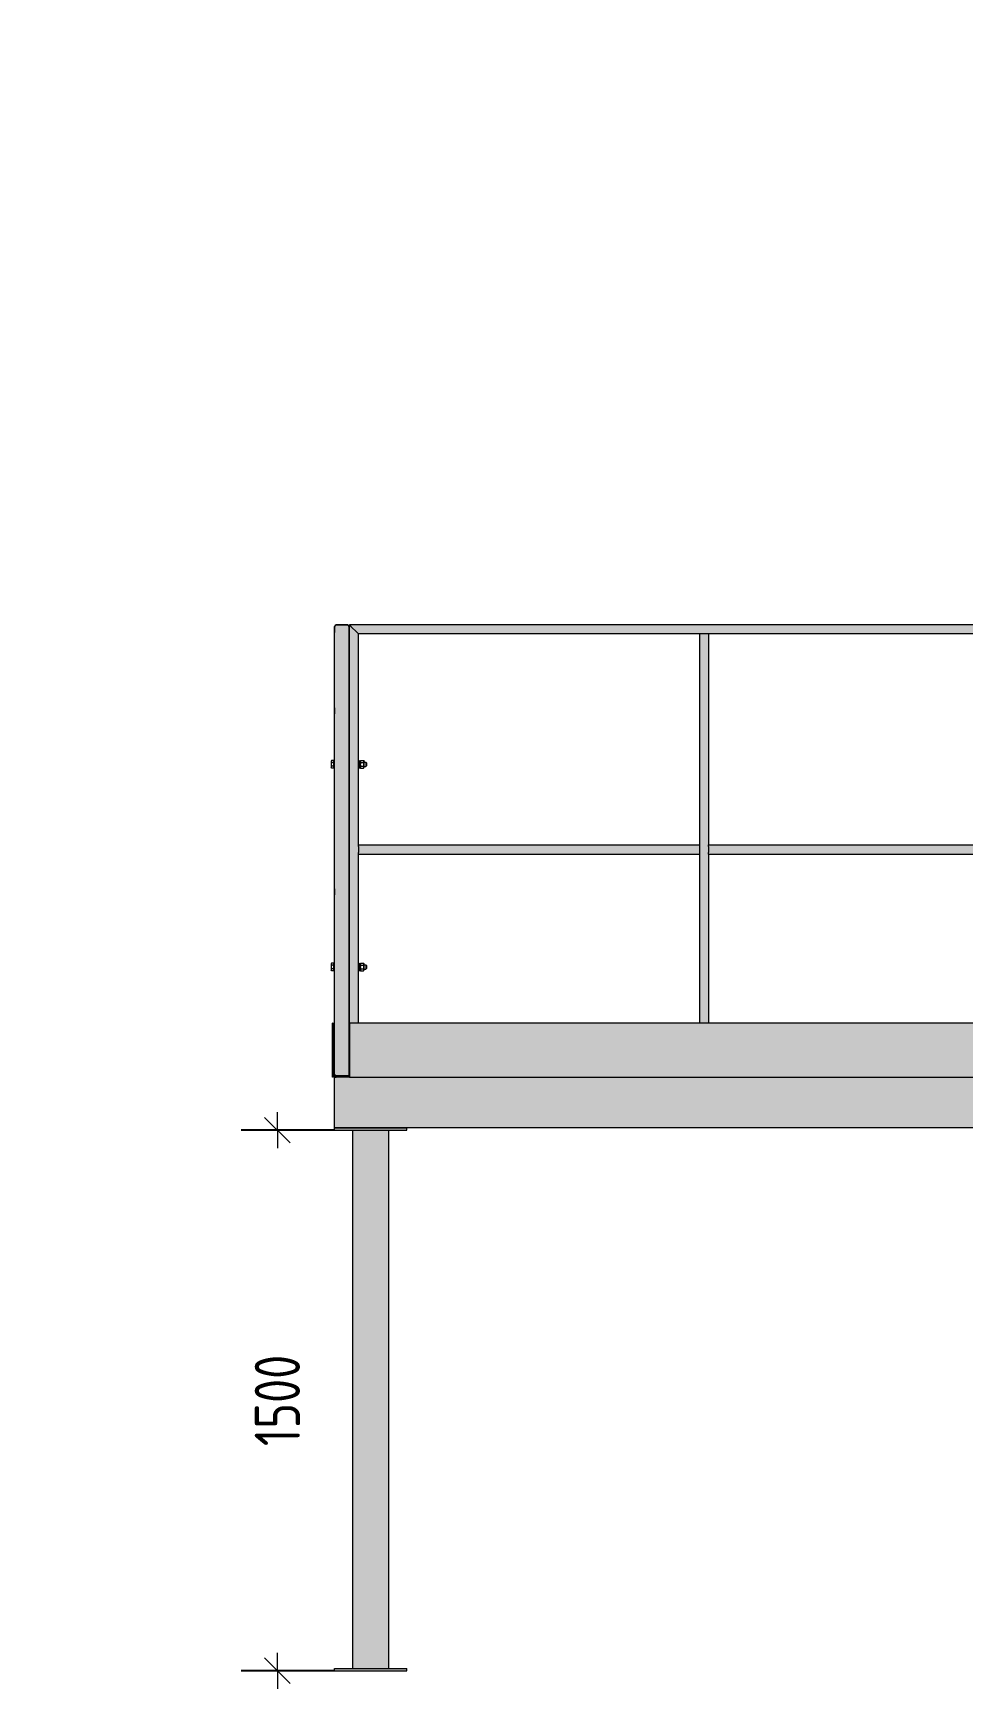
# Model space of a CAD drawing. Header units: millimetres. Extents: x 0 to 1680, y 0 to 594.
# Drawn here: x 1394.9 to 1446.3, y 271.7 to 363.2 of the extents above; entities that cross this region are included whole.
import ezdxf

# ---------------------------------------------------------------- set-up
doc = ezdxf.new("R2010")
doc.units = ezdxf.units.MM
doc.linetypes.add('K5LT32803', pattern=[0])
doc.linetypes.add('K5LT_THIN', pattern=[0])
doc.layers.add('Системный слой', color=7, linetype='Continuous')
doc.styles.add('KDIMTEXTSTYLE', font='GOST_AU.SHX', dxfattribs={"width": 0.96, "oblique": 15, "height": 5})
doc.dimstyles.new('KDIMSTYLE (0.02)', dxfattribs={"dimtxt": 5, "dimasz": 1, "dimexe": 2, "dimexo": 0, "dimgap": 1, "dimtad": 1, "dimlfac": 50, "dimtxsty": 'KDIMTEXTSTYLE', "dimsah": 1, "dimcen": 0, "dimdle": 1, "dimadec": 0, "dimazin": 0, "dimtfac": 0.667, "dimtmove": 0, "dimatfit": 3, "dimfxl": 0, "dimtvp": 1, "dimtolj": 1, "dimtzin": 0, "dimarcsym": 0})

# ---------------------------------------------------------------- blocks, each defined once
blk = doc.blocks.new('U848')
at = {"layer": 'Системный слой', "true_color": 0xa0a0a0}
h = blk.add_hatch(color=253, dxfattribs=at)
h.paths.add_polyline_path([(1451.591, 272.67), (1451.591, 272.79), (1447.591, 272.79), (1447.591, 272.67)])
h.paths.add_polyline_path([(1450.591, 272.79), (1450.591, 302.55), (1448.591, 302.55), (1448.591, 272.79)])
h.paths.add_polyline_path([(1415.591, 272.67), (1415.591, 272.79), (1411.591, 272.79), (1411.591, 272.67)])
h.paths.add_polyline_path([(1412.591, 272.79), (1414.591, 272.79), (1414.591, 302.55), (1412.591, 302.55)])
h.paths.add_polyline_path([(1414.591, 302.55), (1415.591, 302.55), (1415.591, 302.67), (1411.591, 302.67), (1411.591, 302.55)])
h.paths.add_polyline_path([(1415.591, 302.67), (1451.591, 302.67), (1451.591, 305.47), (1412.411, 305.47), (1411.591, 305.47), (1411.591, 302.67)])
h.paths.add_polyline_path([(1450.591, 302.55), (1451.591, 302.55), (1451.591, 302.67), (1447.591, 302.67), (1447.591, 302.55)])
h.paths.add_polyline_path([(1453.016, 300.204), (1452.216, 301.004), (1451.696, 301.004), (1451.696, 300.958), (1451.696, 300.924), (1450.896, 300.924), (1450.896, 300.204)])
h.paths.add_polyline_path([(1451.696, 300.924), (1451.696, 300.958), (1451.681, 300.993), (1451.65, 301.004), (1451.116, 301.004), (1451.051, 301.02), (1451.001, 301.064), (1450.977, 301.126), (1450.976, 301.144), (1450.976, 302.138), (1450.961, 302.173), (1450.93, 302.184), (1450.896, 302.184), (1450.896, 300.924)])
h.paths.add_polyline_path([(1451.979, 301.071), (1452.064, 301.156), (1451.746, 301.475), (1451.742, 301.479), (1451.711, 301.51), (1451.711, 301.68), (1451.711, 305.47), (1451.591, 305.47), (1451.591, 302.67), (1451.591, 302.55), (1451.591, 301.56), (1451.606, 301.474), (1451.652, 301.399), (1451.661, 301.39)])
h.paths.add_polyline_path([(1452.216, 301.004), (1480.471, 272.75), (1480.64, 272.75), (1451.711, 301.68), (1451.711, 301.56), (1451.726, 301.5), (1451.742, 301.479)])
h.paths.add_polyline_path([(1451.711, 301.68), (1480.64, 272.75), (1484.261, 272.75), (1481.296, 275.715), (1481.268, 275.687), (1481.262, 275.692), (1481.227, 275.657), (1481.205, 275.678), (1481.213, 275.651), (1481.214, 275.632), (1481.099, 275.517), (1481.08, 275.518), (1481.053, 275.525), (1481.008, 275.57), (1480.988, 275.57), (1480.886, 275.672), (1480.868, 275.69), (1480.868, 275.71), (1480.824, 275.754), (1480.816, 275.782), (1480.815, 275.801), (1480.93, 275.916), (1480.949, 275.914), (1480.976, 275.907), (1480.955, 275.928), (1480.99, 275.964), (1480.985, 275.969), (1481.013, 275.998), (1479.528, 277.483), (1479.5, 277.454), (1479.494, 277.46), (1479.459, 277.425), (1479.438, 277.446), (1479.445, 277.419), (1479.446, 277.4), (1479.331, 277.284), (1479.312, 277.286), (1479.285, 277.293), (1479.24, 277.338), (1479.221, 277.338), (1479.118, 277.44), (1479.1, 277.458), (1479.1, 277.478), (1479.056, 277.522), (1479.048, 277.549), (1479.047, 277.568), (1479.162, 277.684), (1479.181, 277.682), (1479.208, 277.675), (1479.187, 277.696), (1479.223, 277.731), (1479.217, 277.737), (1479.245, 277.765), (1467.097, 289.914), (1467.069, 289.885), (1467.063, 289.891), (1467.028, 289.856), (1467.007, 289.877), (1467.014, 289.85), (1467.015, 289.831), (1466.9, 289.715), (1466.881, 289.717), (1466.854, 289.724), (1466.809, 289.769), (1466.79, 289.769), (1466.687, 289.871), (1466.669, 289.889), (1466.669, 289.909), (1466.625, 289.953), (1466.618, 289.98), (1466.616, 289.999), (1466.731, 290.115), (1466.75, 290.113), (1466.778, 290.106), (1466.756, 290.127), (1466.792, 290.162), (1466.786, 290.168), (1466.814, 290.196), (1465.329, 291.681), (1465.301, 291.653), (1465.295, 291.659), (1465.26, 291.623), (1465.239, 291.645), (1465.246, 291.617), (1465.248, 291.598), (1465.132, 291.483), (1465.113, 291.484), (1465.086, 291.492), (1465.042, 291.536), (1465.022, 291.536), (1464.919, 291.639), (1464.902, 291.657), (1464.902, 291.676), (1464.857, 291.721), (1464.85, 291.748), (1464.848, 291.767), (1464.964, 291.882), (1464.983, 291.881), (1465.01, 291.874), (1464.989, 291.895), (1465.024, 291.93), (1465.018, 291.936), (1465.047, 291.964), (1452.898, 304.112), (1452.87, 304.084), (1452.865, 304.09), (1452.829, 304.054), (1452.808, 304.075), (1452.815, 304.048), (1452.817, 304.029), (1452.701, 303.914), (1452.682, 303.915), (1452.655, 303.923), (1452.611, 303.967), (1452.591, 303.967), (1452.488, 304.07), (1452.471, 304.087), (1452.471, 304.107), (1452.426, 304.152), (1452.419, 304.179), (1452.417, 304.198), (1452.533, 304.313), (1452.552, 304.312), (1452.579, 304.305), (1452.558, 304.326), (1452.593, 304.361), (1452.587, 304.367), (1452.616, 304.395), (1451.711, 305.3)])
h.paths.add_polyline_path([(1452.898, 304.112), (1484.261, 272.75), (1484.431, 272.75), (1480.688, 276.492), (1451.725, 305.455), (1451.711, 305.47), (1451.711, 305.3)])
h.paths.add_polyline_path([(1480.688, 276.492), (1480.688, 279.49), (1451.725, 308.454), (1451.725, 305.455)])
h.paths.add_polyline_path([(1451.671, 305.63), (1451.671, 305.47), (1451.711, 305.47), (1451.711, 308.47), (1451.671, 308.47), (1451.671, 307.25)])
h.paths.add_polyline_path([(1451.591, 305.491), (1451.643, 305.54), (1451.669, 305.606), (1451.671, 305.63), (1451.671, 307.25), (1451.591, 307.25)])
h.paths.add_polyline_path([(1451.591, 305.47), (1451.591, 308.47), (1412.411, 308.47), (1412.411, 305.47)])
h.paths.add_polyline_path([(1451.591, 322.65), (1451.591, 330.47), (1451.511, 330.39), (1451.171, 330.05), (1451.091, 329.97), (1451.091, 322.77), (1451.091, 322.57), (1451.091, 318.31), (1451.091, 318.23), (1451.091, 317.89), (1451.091, 317.81), (1451.091, 308.47), (1451.591, 308.47)])
h.paths.add_polyline_path([(1450.791, 308.47), (1451.091, 308.47), (1451.091, 317.81), (1450.791, 317.81)])
h.paths.add_polyline_path([(1451.091, 322.57), (1451.051, 322.57), (1451.051, 322.578), (1451.001, 322.578), (1451.001, 322.608), (1450.974, 322.562), (1450.811, 322.562), (1450.791, 322.597), (1450.791, 322.57), (1450.791, 318.31), (1451.091, 318.31)])
h.paths.add_polyline_path([(1451.091, 329.97), (1450.791, 329.97), (1450.791, 322.942), (1450.811, 322.978), (1450.974, 322.978), (1451.001, 322.932), (1451.001, 322.962), (1451.051, 322.962), (1451.051, 322.97), (1451.091, 322.97)])
h.paths.add_polyline_path([(1431.751, 308.47), (1432.251, 308.47), (1432.251, 317.81), (1432.251, 317.89), (1432.251, 318.23), (1432.251, 318.31), (1432.251, 329.97), (1431.751, 329.97), (1431.751, 318.31), (1431.751, 318.23), (1431.751, 317.89), (1431.751, 317.81)])
h.paths.add_polyline_path([(1411.591, 305.63), (1411.606, 305.582), (1411.647, 305.553), (1411.671, 305.55), (1412.311, 305.55), (1412.391, 305.55), (1412.391, 315.55), (1412.391, 315.89), (1412.391, 325.234), (1412.391, 325.55), (1412.391, 325.89), (1412.391, 330.39), (1412.375, 330.437), (1412.334, 330.466), (1412.311, 330.47), (1411.671, 330.47), (1411.623, 330.454), (1411.594, 330.414), (1411.591, 330.39), (1411.591, 330.05), (1411.591, 325.89), (1411.591, 325.55), (1411.591, 324.859), (1411.591, 322.853), (1411.591, 322.77), (1411.591, 322.57), (1411.591, 315.89), (1411.591, 315.55), (1411.591, 311.653), (1411.591, 311.57), (1411.591, 311.37), (1411.591, 307.25)])
h.paths.add_polyline_path([(1411.671, 305.47), (1412.391, 305.47), (1412.391, 305.55), (1412.311, 305.55), (1411.671, 305.55), (1411.623, 305.565), (1411.594, 305.606), (1411.591, 305.63), (1411.591, 307.25), (1411.511, 307.25), (1411.511, 305.63), (1411.526, 305.561), (1411.571, 305.505), (1411.635, 305.474)])
h.paths.add_polyline_path([(1411.511, 305.63), (1411.511, 307.25), (1411.511, 308.47), (1411.471, 308.47), (1411.471, 305.47), (1411.511, 305.47)])
h.paths.add_polyline_path([(1412.911, 329.97), (1412.831, 330.05), (1412.491, 330.39), (1412.411, 330.47), (1412.411, 308.47), (1412.911, 308.47), (1412.911, 311.37), (1412.911, 311.77), (1412.911, 317.81), (1412.911, 317.89), (1412.911, 318.23), (1412.911, 318.31), (1412.911, 322.57), (1412.911, 322.97)])
h.paths.add_polyline_path([(1481.896, 275.824), (1481.796, 275.924), (1481.563, 275.924), (1481.593, 275.813), (1481.602, 275.793), (1481.602, 275.793), (1481.602, 275.792), (1481.603, 275.79), (1481.605, 275.786), (1481.608, 275.779), (1481.61, 275.773), (1481.61, 275.773), (1481.611, 275.772), (1481.611, 275.77), (1481.613, 275.767), (1481.616, 275.76), (1481.619, 275.754), (1481.619, 275.753), (1481.619, 275.753), (1481.62, 275.751), (1481.621, 275.747), (1481.624, 275.741), (1481.627, 275.734), (1481.627, 275.734), (1481.628, 275.733), (1481.629, 275.731), (1481.63, 275.728), (1481.633, 275.721), (1481.636, 275.715), (1481.636, 275.715), (1481.637, 275.714), (1481.638, 275.712), (1481.639, 275.709), (1481.642, 275.703), (1481.645, 275.696), (1481.646, 275.696), (1481.646, 275.695), (1481.647, 275.693), (1481.648, 275.69), (1481.652, 275.684), (1481.655, 275.678), (1481.618, 275.641), (1481.579, 275.602), (1481.896, 275.284)])
h.paths.add_polyline_path([(1481.976, 276.004), (1481.553, 276.004), (1481.556, 275.994), (1481.557, 275.975), (1481.551, 275.969), (1481.563, 275.924), (1481.796, 275.924), (1481.85, 275.909), (1481.887, 275.867), (1481.896, 275.824), (1481.896, 275.284), (1481.976, 275.204)])
h.paths.add_polyline_path([(1481.579, 275.602), (1481.618, 275.641), (1481.613, 275.664), (1481.613, 275.665), (1481.612, 275.666), (1481.612, 275.668), (1481.611, 275.672), (1481.61, 275.679), (1481.608, 275.688), (1481.608, 275.688), (1481.608, 275.689), (1481.608, 275.691), (1481.607, 275.696), (1481.606, 275.704), (1481.605, 275.712), (1481.605, 275.713), (1481.604, 275.714), (1481.604, 275.716), (1481.604, 275.72), (1481.603, 275.729), (1481.601, 275.737), (1481.601, 275.738), (1481.601, 275.739), (1481.601, 275.741), (1481.6, 275.745), (1481.599, 275.754), (1481.599, 275.762), (1481.598, 275.763), (1481.598, 275.764), (1481.598, 275.766), (1481.598, 275.771), (1481.597, 275.779), (1481.596, 275.788), (1481.596, 275.789), (1481.596, 275.79), (1481.595, 275.792), (1481.595, 275.796), (1481.594, 275.805), (1481.593, 275.813), (1480.744, 278.953), (1480.688, 278.953), (1480.688, 276.492)])
h.paths.add_polyline_path([(1478.016, 275.204), (1477.216, 276.004), (1476.696, 276.004), (1476.696, 275.958), (1476.696, 275.924), (1475.896, 275.924), (1475.896, 275.204)])
h.paths.add_polyline_path([(1476.696, 275.924), (1476.696, 275.958), (1476.681, 275.993), (1476.65, 276.004), (1476.116, 276.004), (1476.051, 276.02), (1476.001, 276.064), (1475.977, 276.126), (1475.976, 276.144), (1475.976, 277.138), (1475.961, 277.173), (1475.93, 277.184), (1475.896, 277.184), (1475.896, 275.924)])
h.paths.add_polyline_path([(1470.896, 280.924), (1470.896, 280.204), (1473.016, 280.204), (1472.216, 281.004), (1471.696, 281.004), (1471.696, 280.958), (1471.696, 280.924)])
h.paths.add_polyline_path([(1470.976, 281.144), (1470.976, 282.138), (1470.961, 282.173), (1470.93, 282.184), (1470.896, 282.184), (1470.896, 280.924), (1471.696, 280.924), (1471.696, 280.958), (1471.681, 280.993), (1471.65, 281.004), (1471.116, 281.004), (1471.051, 281.02), (1471.001, 281.064), (1470.977, 281.126)])
h.paths.add_polyline_path([(1468.016, 285.204), (1467.216, 286.004), (1466.696, 286.004), (1466.696, 285.958), (1466.696, 285.924), (1465.896, 285.924), (1465.896, 285.204)])
h.paths.add_polyline_path([(1466.696, 285.924), (1466.696, 285.958), (1466.681, 285.993), (1466.65, 286.004), (1466.116, 286.004), (1466.051, 286.02), (1466.001, 286.064), (1465.977, 286.126), (1465.976, 286.144), (1465.976, 287.138), (1465.961, 287.173), (1465.93, 287.184), (1465.896, 287.184), (1465.896, 285.924)])
h.paths.add_polyline_path([(1463.016, 290.204), (1462.216, 291.004), (1461.696, 291.004), (1461.696, 290.958), (1461.696, 290.924), (1460.896, 290.924), (1460.896, 290.204)])
h.paths.add_polyline_path([(1460.976, 291.144), (1460.976, 292.138), (1460.961, 292.173), (1460.93, 292.184), (1460.896, 292.184), (1460.896, 290.924), (1461.696, 290.924), (1461.696, 290.958), (1461.681, 290.993), (1461.65, 291.004), (1461.116, 291.004), (1461.051, 291.02), (1461.001, 291.064), (1460.977, 291.126)])
h.paths.add_polyline_path([(1458.016, 295.204), (1457.216, 296.004), (1456.696, 296.004), (1456.696, 295.958), (1456.696, 295.924), (1455.896, 295.924), (1455.896, 295.204)])
h.paths.add_polyline_path([(1455.976, 296.144), (1455.976, 297.138), (1455.961, 297.173), (1455.93, 297.184), (1455.896, 297.184), (1455.896, 295.924), (1456.696, 295.924), (1456.696, 295.958), (1456.681, 295.993), (1456.65, 296.004), (1456.116, 296.004), (1456.051, 296.02), (1456.001, 296.064), (1455.977, 296.126)])
h.paths.add_polyline_path([(1466.48, 315.014), (1466.42, 315.074), (1466.04, 315.454), (1465.98, 315.514), (1465.98, 304.766), (1465.98, 304.681), (1465.98, 304.144), (1465.98, 304.059), (1465.98, 294.199), (1466.48, 293.699)])
h.paths.add_polyline_path([(1480.244, 279.934), (1480.688, 279.49), (1480.688, 278.953), (1480.744, 278.953), (1480.744, 300.749), (1480.684, 300.809), (1480.304, 301.189), (1480.244, 301.249), (1480.244, 290.501), (1480.244, 290.416), (1480.244, 289.879), (1480.244, 289.794)])
h.paths.add_polyline_path([(1452.225, 317.813), (1452.219, 317.819), (1452.219, 317.904), (1452.219, 318.441), (1452.219, 318.526), (1452.225, 318.521), (1452.225, 322.57), (1452.225, 322.97), (1452.225, 329.269), (1452.165, 329.329), (1451.785, 329.709), (1451.725, 329.769), (1451.725, 329.756), (1451.725, 308.454), (1452.225, 307.954)])
h = blk.add_hatch(color=253, dxfattribs=at)
h.paths.add_polyline_path([(1432.251, 318.31), (1432.251, 318.23), (1432.251, 317.89), (1432.251, 317.81), (1451.091, 317.81), (1451.091, 317.89), (1451.091, 318.23), (1451.091, 318.31)])
h.paths.add_polyline_path([(1412.911, 318.31), (1412.911, 318.23), (1412.911, 317.89), (1412.911, 317.81), (1431.751, 317.81), (1431.751, 317.89), (1431.751, 318.23), (1431.751, 318.31)])
h.paths.add_polyline_path([(1412.411, 330.47), (1412.491, 330.39), (1412.831, 330.05), (1412.911, 329.97), (1429.354, 329.97), (1451.091, 329.97), (1451.171, 330.05), (1451.511, 330.39), (1451.591, 330.47), (1429.3, 330.47)])
h.paths.add_polyline_path([(1451.745, 330.456), (1451.745, 330.385), (1451.745, 330.376), (1451.745, 330.371), (1451.745, 329.836), (1451.745, 329.833), (1451.745, 329.749), (1451.785, 329.709), (1452.165, 329.329), (1452.225, 329.269), (1465.98, 315.514), (1466.04, 315.454), (1466.42, 315.074), (1466.48, 315.014), (1466.484, 315.009), (1480.244, 301.249), (1480.304, 301.189), (1480.684, 300.809), (1480.744, 300.749), (1481.522, 299.972), (1481.522, 299.971), (1481.572, 300.006), (1481.888, 300.227), (1481.938, 300.262)])
h.paths.add_polyline_path([(1465.98, 304.059), (1465.98, 304.144), (1465.98, 304.681), (1465.98, 304.766), (1452.219, 318.526), (1452.219, 318.441), (1452.219, 317.904), (1452.219, 317.819)])
h.paths.add_polyline_path([(1480.244, 289.794), (1480.244, 289.879), (1480.244, 290.416), (1480.244, 290.501), (1466.484, 304.261), (1466.484, 304.177), (1466.484, 303.639), (1466.484, 303.554)])
h.paths.add_polyline_path([(1481.884, 298.175), (1481.884, 298.174), (1481.944, 298.173), (1481.964, 298.173), (1482.304, 298.167), (1482.324, 298.167), (1482.384, 298.165), (1482.403, 299.265), (1482.343, 299.252), (1481.962, 299.171), (1481.901, 299.159)])
h.paths.add_polyline_path([(1482.343, 299.252), (1482.403, 299.265), (1481.938, 300.262), (1481.888, 300.227), (1481.572, 300.006), (1481.522, 299.971), (1481.901, 299.159), (1481.962, 299.171)])
at = {"layer": 'Системный слой', "color": 7, "linetype": 'K5LT32803', "lineweight": 18}
for p, q in [((1411.591, 330.39), (1411.591, 330.05)), ((1411.591, 324.859), (1411.591, 330.39)), ((1412.311, 330.47), (1411.671, 330.47)), ((1411.671, 330.47), (1412.311, 330.47)), ((1412.391, 330.05), (1412.391, 330.39)), ((1412.391, 325.234), (1412.391, 330.39)), ((1412.411, 330.47), (1412.491, 330.39)), ((1429.3, 330.47), (1412.411, 330.47)), ((1412.411, 330.47), (1412.491, 330.39)), ((1412.411, 308.47), (1412.411, 330.47)), ((1412.491, 330.39), (1412.831, 330.05)), ((1412.831, 330.05), (1412.491, 330.39)), ((1451.591, 330.47), (1429.3, 330.47)), ((1412.831, 330.05), (1412.911, 329.97)), ((1412.831, 330.05), (1412.911, 329.97)), ((1412.911, 318.31), (1412.911, 329.97)), ((1429.354, 329.97), (1412.911, 329.97)), ((1451.091, 329.97), (1429.354, 329.97)), ((1431.751, 329.97), (1431.751, 318.31)), ((1432.251, 329.97), (1432.251, 318.31)), ((1411.591, 325.89), (1411.591, 325.55)), ((1412.391, 325.55), (1412.391, 325.89)), ((1411.591, 322.853), (1411.591, 324.859)), ((1412.391, 305.55), (1412.391, 325.234)), ((1411.422, 322.978), (1411.401, 322.941)), ((1411.401, 322.941), (1411.401, 322.599)), ((1411.422, 322.562), (1411.401, 322.599)), ((1411.551, 322.978), (1411.422, 322.978)), ((1411.551, 322.874), (1411.422, 322.874)), ((1411.551, 322.666), (1411.422, 322.666)), ((1411.551, 322.562), (1411.422, 322.562)), ((1411.551, 322.969), (1411.551, 322.978)), ((1411.591, 322.97), (1411.551, 322.97)), ((1411.551, 322.882), (1411.551, 322.969)), ((1411.551, 322.874), (1411.551, 322.882)), ((1411.551, 322.857), (1411.551, 322.874)), ((1411.551, 322.77), (1411.551, 322.857)), ((1411.551, 322.683), (1411.551, 322.77)), ((1411.551, 322.666), (1411.551, 322.683)), ((1411.551, 322.658), (1411.551, 322.666)), ((1411.551, 322.57), (1411.551, 322.658)), ((1411.591, 322.57), (1411.551, 322.57)), ((1411.551, 322.562), (1411.551, 322.57)), ((1411.591, 322.77), (1411.591, 322.97)), ((1411.591, 322.57), (1411.591, 322.77)), ((1411.591, 311.653), (1411.591, 322.687)), ((1412.391, 322.89), (1412.411, 322.89)), ((1412.391, 322.65), (1412.411, 322.65)), ((1412.911, 322.97), (1412.911, 322.57)), ((1412.911, 322.97), (1412.951, 322.97)), ((1412.911, 322.57), (1412.951, 322.57)), ((1412.951, 322.97), (1412.951, 322.57)), ((1412.951, 322.962), (1413.001, 322.962)), ((1412.951, 322.578), (1413.001, 322.578)), ((1413.001, 322.932), (1413.027, 322.978)), ((1413.001, 322.962), (1413.001, 322.578)), ((1413.001, 322.608), (1413.027, 322.562)), ((1413.027, 322.978), (1413.19, 322.978)), ((1413.027, 322.874), (1413.19, 322.874)), ((1413.027, 322.666), (1413.19, 322.666)), ((1413.027, 322.562), (1413.19, 322.562)), ((1413.19, 322.978), (1413.217, 322.932)), ((1413.19, 322.562), (1413.217, 322.608)), ((1413.217, 322.608), (1413.217, 322.932)), ((1413.217, 322.89), (1413.316, 322.89)), ((1413.217, 322.65), (1413.316, 322.65)), ((1413.316, 322.89), (1413.351, 322.855)), ((1413.316, 322.89), (1413.316, 322.65)), ((1413.316, 322.65), (1413.351, 322.685)), ((1413.351, 322.855), (1413.351, 322.685)), ((1412.911, 318.23), (1412.911, 318.31)), ((1412.911, 318.31), (1431.751, 318.31)), ((1412.911, 318.23), (1412.911, 317.89)), ((1412.911, 317.81), (1412.911, 317.89)), ((1412.911, 317.81), (1431.751, 317.81)), ((1412.911, 308.47), (1412.911, 317.81)), ((1431.751, 318.31), (1431.751, 318.23)), ((1431.751, 318.23), (1431.751, 317.89)), ((1431.751, 317.89), (1431.751, 317.81)), ((1431.751, 317.81), (1431.751, 308.47)), ((1432.251, 318.23), (1432.251, 318.31)), ((1432.251, 318.31), (1451.091, 318.31)), ((1432.251, 318.23), (1432.251, 317.89)), ((1432.251, 317.81), (1432.251, 317.89)), ((1432.251, 317.81), (1451.091, 317.81)), ((1432.251, 317.81), (1432.251, 308.47)), ((1411.591, 315.89), (1411.591, 315.55)), ((1412.391, 315.55), (1412.391, 315.89)), ((1411.422, 311.778), (1411.401, 311.741)), ((1411.401, 311.741), (1411.401, 311.399)), ((1411.422, 311.362), (1411.401, 311.399)), ((1411.551, 311.778), (1411.422, 311.778)), ((1411.551, 311.674), (1411.422, 311.674)), ((1411.551, 311.466), (1411.422, 311.466)), ((1411.551, 311.362), (1411.422, 311.362)), ((1411.551, 311.769), (1411.551, 311.778)), ((1411.591, 311.77), (1411.551, 311.77)), ((1411.551, 311.682), (1411.551, 311.769)), ((1411.551, 311.674), (1411.551, 311.682)), ((1411.551, 311.657), (1411.551, 311.674)), ((1411.551, 311.57), (1411.551, 311.657)), ((1411.551, 311.483), (1411.551, 311.57)), ((1411.551, 311.466), (1411.551, 311.483)), ((1411.551, 311.458), (1411.551, 311.466)), ((1411.551, 311.37), (1411.551, 311.458)), ((1411.591, 311.37), (1411.551, 311.37)), ((1411.551, 311.362), (1411.551, 311.37)), ((1411.591, 311.57), (1411.591, 311.77)), ((1411.591, 311.37), (1411.591, 311.57)), ((1411.591, 307.25), (1411.591, 311.487)), ((1412.391, 311.69), (1412.411, 311.69)), ((1412.391, 311.45), (1412.411, 311.45)), ((1412.911, 311.77), (1412.911, 311.37)), ((1412.911, 311.77), (1412.951, 311.77)), ((1412.911, 311.37), (1412.951, 311.37)), ((1412.951, 311.77), (1412.951, 311.37)), ((1412.951, 311.762), (1413.001, 311.762)), ((1412.951, 311.378), (1413.001, 311.378)), ((1413.001, 311.732), (1413.027, 311.778)), ((1413.001, 311.762), (1413.001, 311.378)), ((1413.001, 311.408), (1413.027, 311.362)), ((1413.027, 311.778), (1413.19, 311.778)), ((1413.027, 311.674), (1413.19, 311.674)), ((1413.027, 311.466), (1413.19, 311.466)), ((1413.027, 311.362), (1413.19, 311.362)), ((1413.19, 311.778), (1413.217, 311.732)), ((1413.19, 311.362), (1413.217, 311.408)), ((1413.217, 311.408), (1413.217, 311.732)), ((1413.217, 311.69), (1413.316, 311.69)), ((1413.217, 311.45), (1413.316, 311.45)), ((1413.316, 311.69), (1413.351, 311.655)), ((1413.316, 311.69), (1413.316, 311.45)), ((1413.316, 311.45), (1413.351, 311.485)), ((1413.351, 311.655), (1413.351, 311.485)), ((1411.471, 305.47), (1411.471, 308.47)), ((1411.511, 308.47), (1411.471, 308.47)), ((1411.511, 305.47), (1411.511, 308.47)), ((1451.591, 308.47), (1412.411, 308.47)), ((1412.411, 308.47), (1412.411, 305.47)), ((1411.591, 307.25), (1411.511, 307.25)), ((1411.511, 307.25), (1411.511, 305.63)), ((1411.591, 305.63), (1411.591, 307.25)), ((1411.511, 305.47), (1411.471, 305.47)), ((1411.591, 302.67), (1411.591, 305.47)), ((1412.411, 305.47), (1411.591, 305.47)), ((1412.391, 305.55), (1411.671, 305.55)), ((1411.671, 305.55), (1412.311, 305.55)), ((1412.391, 305.47), (1412.391, 305.55)), ((1412.411, 305.47), (1451.591, 305.47)), ((1411.591, 302.55), (1411.591, 302.67)), ((1411.591, 302.67), (1415.591, 302.67)), ((1451.591, 302.67), (1411.591, 302.67)), ((1411.591, 302.55), (1415.591, 302.55)), ((1412.591, 272.79), (1412.591, 302.55)), ((1414.591, 272.79), (1414.591, 302.55)), ((1415.591, 302.55), (1415.591, 302.67)), ((1411.591, 272.67), (1411.591, 272.79)), ((1411.591, 272.79), (1415.591, 272.79)), ((1415.591, 272.67), (1415.591, 272.79)), ((1411.591, 272.67), (1415.591, 272.67))]:
    blk.add_line(p, q, dxfattribs=at)
for centre, radius, start, end in [((1411.671, 330.39), 0.08, 90, 180), ((1411.671, 330.39), 0.08, 90, 180), ((1412.311, 330.39), 0.08, 0, 90), ((1412.311, 330.39), 0.08, 0, 90), ((1411.671, 305.63), 0.16, 180, 270), ((1411.671, 305.63), 0.08, 180, 270)]:
    blk.add_arc(centre, radius, start, end, dxfattribs=at)
for points, knots in [([(1411.422, 322.978), (1411.418, 322.971), (1411.414, 322.962), (1411.41, 322.951), (1411.408, 322.944), (1411.406, 322.937), (1411.406, 322.931), (1411.406, 322.924), (1411.406, 322.919), (1411.407, 322.912), (1411.408, 322.905), (1411.412, 322.894), (1411.416, 322.884), (1411.42, 322.876), (1411.422, 322.874)], [0, 0, 0, 0, 0.196454, 0.256289, 0.331236, 0.392346, 0.45422, 0.513429, 0.568879, 0.622385, 0.701612, 0.77899, 0.927667, 1, 1, 1, 1]), ([(1411.422, 322.874), (1411.42, 322.867), (1411.417, 322.856), (1411.413, 322.839), (1411.41, 322.823), (1411.408, 322.809), (1411.407, 322.797), (1411.406, 322.786), (1411.406, 322.773), (1411.406, 322.761), (1411.406, 322.748), (1411.408, 322.733), (1411.411, 322.713), (1411.415, 322.691), (1411.419, 322.674), (1411.422, 322.666)], [0, 0, 0, 0, 0.104989, 0.154016, 0.256289, 0.331236, 0.361573, 0.423373, 0.484181, 0.54145, 0.595653, 0.675412, 0.753448, 0.87891, 1, 1, 1, 1]), ([(1411.422, 322.666), (1411.418, 322.659), (1411.414, 322.651), (1411.41, 322.639), (1411.408, 322.632), (1411.406, 322.625), (1411.406, 322.619), (1411.406, 322.613), (1411.406, 322.607), (1411.407, 322.6), (1411.408, 322.593), (1411.412, 322.582), (1411.416, 322.572), (1411.42, 322.564), (1411.422, 322.562)], [0, 0, 0, 0, 0.196454, 0.256289, 0.331236, 0.392346, 0.45422, 0.513429, 0.568879, 0.622385, 0.701612, 0.77899, 0.927667, 1, 1, 1, 1]), ([(1413.027, 322.978), (1413.024, 322.972), (1413.019, 322.963), (1413.015, 322.952), (1413.013, 322.945), (1413.012, 322.938), (1413.011, 322.932), (1413.011, 322.927), (1413.011, 322.92), (1413.012, 322.914), (1413.013, 322.908), (1413.015, 322.901), (1413.019, 322.89), (1413.023, 322.88), (1413.027, 322.874)], [0, 0, 0, 0, 0.173201, 0.25874, 0.32264, 0.38205, 0.436164, 0.49224, 0.549684, 0.607523, 0.664985, 0.721983, 0.806425, 1, 1, 1, 1]), ([(1413.027, 322.874), (1413.024, 322.862), (1413.019, 322.844), (1413.015, 322.822), (1413.013, 322.808), (1413.012, 322.795), (1413.011, 322.783), (1413.011, 322.771), (1413.011, 322.759), (1413.012, 322.747), (1413.013, 322.735), (1413.015, 322.721), (1413.019, 322.698), (1413.023, 322.679), (1413.027, 322.666)], [0, 0, 0, 0, 0.173201, 0.25874, 0.32264, 0.38205, 0.436164, 0.49224, 0.549684, 0.607523, 0.664985, 0.721983, 0.806425, 1, 1, 1, 1]), ([(1413.027, 322.666), (1413.024, 322.66), (1413.019, 322.651), (1413.015, 322.64), (1413.013, 322.633), (1413.012, 322.627), (1413.011, 322.621), (1413.011, 322.615), (1413.011, 322.609), (1413.012, 322.603), (1413.013, 322.597), (1413.015, 322.59), (1413.019, 322.578), (1413.023, 322.569), (1413.027, 322.562)], [0, 0, 0, 0, 0.173201, 0.25874, 0.32264, 0.38205, 0.436164, 0.49224, 0.549684, 0.607523, 0.664985, 0.721983, 0.806425, 1, 1, 1, 1]), ([(1413.19, 322.874), (1413.193, 322.88), (1413.198, 322.888), (1413.202, 322.9), (1413.204, 322.907), (1413.205, 322.913), (1413.206, 322.919), (1413.206, 322.925), (1413.206, 322.931), (1413.205, 322.937), (1413.204, 322.943), (1413.203, 322.95), (1413.199, 322.962), (1413.194, 322.971), (1413.19, 322.978)], [0, 0, 0, 0, 0.173201, 0.25874, 0.32264, 0.38205, 0.436164, 0.49224, 0.549684, 0.607523, 0.664985, 0.721983, 0.806425, 1, 1, 1, 1]), ([(1413.19, 322.666), (1413.193, 322.678), (1413.198, 322.695), (1413.202, 322.718), (1413.204, 322.732), (1413.205, 322.745), (1413.206, 322.757), (1413.206, 322.768), (1413.206, 322.78), (1413.205, 322.792), (1413.204, 322.805), (1413.203, 322.818), (1413.199, 322.842), (1413.194, 322.861), (1413.19, 322.874)], [0, 0, 0, 0, 0.173201, 0.25874, 0.32264, 0.38205, 0.436164, 0.49224, 0.549684, 0.607523, 0.664985, 0.721983, 0.806425, 1, 1, 1, 1]), ([(1413.19, 322.562), (1413.193, 322.568), (1413.198, 322.577), (1413.202, 322.588), (1413.204, 322.595), (1413.205, 322.601), (1413.206, 322.607), (1413.206, 322.613), (1413.206, 322.619), (1413.205, 322.625), (1413.204, 322.631), (1413.203, 322.638), (1413.199, 322.65), (1413.194, 322.659), (1413.19, 322.666)], [0, 0, 0, 0, 0.173201, 0.25874, 0.32264, 0.38205, 0.436164, 0.49224, 0.549684, 0.607523, 0.664985, 0.721983, 0.806425, 1, 1, 1, 1]), ([(1411.422, 311.778), (1411.418, 311.771), (1411.414, 311.762), (1411.41, 311.751), (1411.408, 311.744), (1411.406, 311.737), (1411.406, 311.731), (1411.406, 311.724), (1411.406, 311.719), (1411.407, 311.712), (1411.408, 311.705), (1411.412, 311.694), (1411.416, 311.684), (1411.42, 311.676), (1411.422, 311.674)], [0, 0, 0, 0, 0.196454, 0.256289, 0.331236, 0.392346, 0.45422, 0.513429, 0.568879, 0.622385, 0.701612, 0.77899, 0.927667, 1, 1, 1, 1]), ([(1411.422, 311.674), (1411.42, 311.667), (1411.417, 311.656), (1411.413, 311.639), (1411.41, 311.623), (1411.408, 311.609), (1411.407, 311.597), (1411.406, 311.586), (1411.406, 311.573), (1411.406, 311.561), (1411.406, 311.548), (1411.408, 311.533), (1411.411, 311.513), (1411.415, 311.491), (1411.419, 311.474), (1411.422, 311.466)], [0, 0, 0, 0, 0.104989, 0.154016, 0.256289, 0.331236, 0.361573, 0.423373, 0.484181, 0.54145, 0.595653, 0.675412, 0.753448, 0.87891, 1, 1, 1, 1]), ([(1411.422, 311.466), (1411.418, 311.459), (1411.414, 311.451), (1411.41, 311.439), (1411.408, 311.432), (1411.406, 311.425), (1411.406, 311.419), (1411.406, 311.413), (1411.406, 311.407), (1411.407, 311.4), (1411.408, 311.393), (1411.412, 311.382), (1411.416, 311.372), (1411.42, 311.364), (1411.422, 311.362)], [0, 0, 0, 0, 0.196454, 0.256289, 0.331236, 0.392346, 0.45422, 0.513429, 0.568879, 0.622385, 0.701612, 0.77899, 0.927667, 1, 1, 1, 1]), ([(1413.027, 311.778), (1413.024, 311.772), (1413.019, 311.763), (1413.015, 311.752), (1413.013, 311.745), (1413.012, 311.738), (1413.011, 311.732), (1413.011, 311.727), (1413.011, 311.72), (1413.012, 311.714), (1413.013, 311.708), (1413.015, 311.701), (1413.019, 311.69), (1413.023, 311.68), (1413.027, 311.674)], [0, 0, 0, 0, 0.173201, 0.25874, 0.32264, 0.38205, 0.436164, 0.49224, 0.549684, 0.607523, 0.664985, 0.721983, 0.806425, 1, 1, 1, 1]), ([(1413.027, 311.674), (1413.024, 311.662), (1413.019, 311.644), (1413.015, 311.622), (1413.013, 311.608), (1413.012, 311.595), (1413.011, 311.583), (1413.011, 311.571), (1413.011, 311.559), (1413.012, 311.547), (1413.013, 311.535), (1413.015, 311.521), (1413.019, 311.498), (1413.023, 311.479), (1413.027, 311.466)], [0, 0, 0, 0, 0.173201, 0.25874, 0.32264, 0.38205, 0.436164, 0.49224, 0.549684, 0.607523, 0.664985, 0.721983, 0.806425, 1, 1, 1, 1]), ([(1413.027, 311.466), (1413.024, 311.46), (1413.019, 311.451), (1413.015, 311.44), (1413.013, 311.433), (1413.012, 311.427), (1413.011, 311.421), (1413.011, 311.415), (1413.011, 311.409), (1413.012, 311.403), (1413.013, 311.397), (1413.015, 311.39), (1413.019, 311.378), (1413.023, 311.369), (1413.027, 311.362)], [0, 0, 0, 0, 0.173201, 0.25874, 0.32264, 0.38205, 0.436164, 0.49224, 0.549684, 0.607523, 0.664985, 0.721983, 0.806425, 1, 1, 1, 1]), ([(1413.19, 311.674), (1413.193, 311.68), (1413.198, 311.688), (1413.202, 311.7), (1413.204, 311.707), (1413.205, 311.713), (1413.206, 311.719), (1413.206, 311.725), (1413.206, 311.731), (1413.205, 311.737), (1413.204, 311.743), (1413.203, 311.75), (1413.199, 311.762), (1413.194, 311.771), (1413.19, 311.778)], [0, 0, 0, 0, 0.173201, 0.25874, 0.32264, 0.38205, 0.436164, 0.49224, 0.549684, 0.607523, 0.664985, 0.721983, 0.806425, 1, 1, 1, 1]), ([(1413.19, 311.466), (1413.193, 311.478), (1413.198, 311.495), (1413.202, 311.518), (1413.204, 311.532), (1413.205, 311.545), (1413.206, 311.557), (1413.206, 311.568), (1413.206, 311.58), (1413.205, 311.592), (1413.204, 311.605), (1413.203, 311.618), (1413.199, 311.642), (1413.194, 311.661), (1413.19, 311.674)], [0, 0, 0, 0, 0.173201, 0.25874, 0.32264, 0.38205, 0.436164, 0.49224, 0.549684, 0.607523, 0.664985, 0.721983, 0.806425, 1, 1, 1, 1]), ([(1413.19, 311.362), (1413.193, 311.368), (1413.198, 311.377), (1413.202, 311.388), (1413.204, 311.395), (1413.205, 311.401), (1413.206, 311.407), (1413.206, 311.413), (1413.206, 311.419), (1413.205, 311.425), (1413.204, 311.431), (1413.203, 311.438), (1413.199, 311.45), (1413.194, 311.459), (1413.19, 311.466)], [0, 0, 0, 0, 0.173201, 0.25874, 0.32264, 0.38205, 0.436164, 0.49224, 0.549684, 0.607523, 0.664985, 0.721983, 0.806425, 1, 1, 1, 1])]:
    blk.add_open_spline(points, degree=3, knots=knots, dxfattribs=at)
blk = doc.blocks.new('KDIMARROW_03')
at = {"layer": 'Системный слой', "color": 0, "linetype": 'K5LT_THIN', "lineweight": 13}
for p, q in [((0, 0), (-1, 0)), ((-0.707, -0.707), (0.707, 0.707)), ((0, 0), (1, 0))]:
    blk.add_line(p, q, dxfattribs=at)

msp = doc.modelspace()

# ---------------------------------------------------------------- block references
at = {"layer": 'Системный слой'}
msp.add_blockref('U848', (0, 0), dxfattribs=at)

# ---------------------------------------------------------------- dimensions: what is measured, and where the dimension line sits
at = {"layer": 'Системный слой', "color": 7}
msp.add_linear_dim(base=(1408.42711, 302.54985), p1=(1411.59053, 272.66985), p2=(1411.59053, 302.54985), angle=90, location=(1408.42711, 287.60985), text='\\H2.5;\\W0.965;\\Q0;\\H2.5;\\W0.965;\\Q0;\\Q0;1500', dimstyle='KDIMSTYLE (0.02)', override={"dimexo": 0, "dimblk1": 'KDIMARROW_03', "dimblk2": 'KDIMARROW_03', "dimse1": 0, "dimse2": 0, "dimclrt": 7, "dimtolj": 1}, dxfattribs=at).render()

doc.saveas('drawing.dxf')
